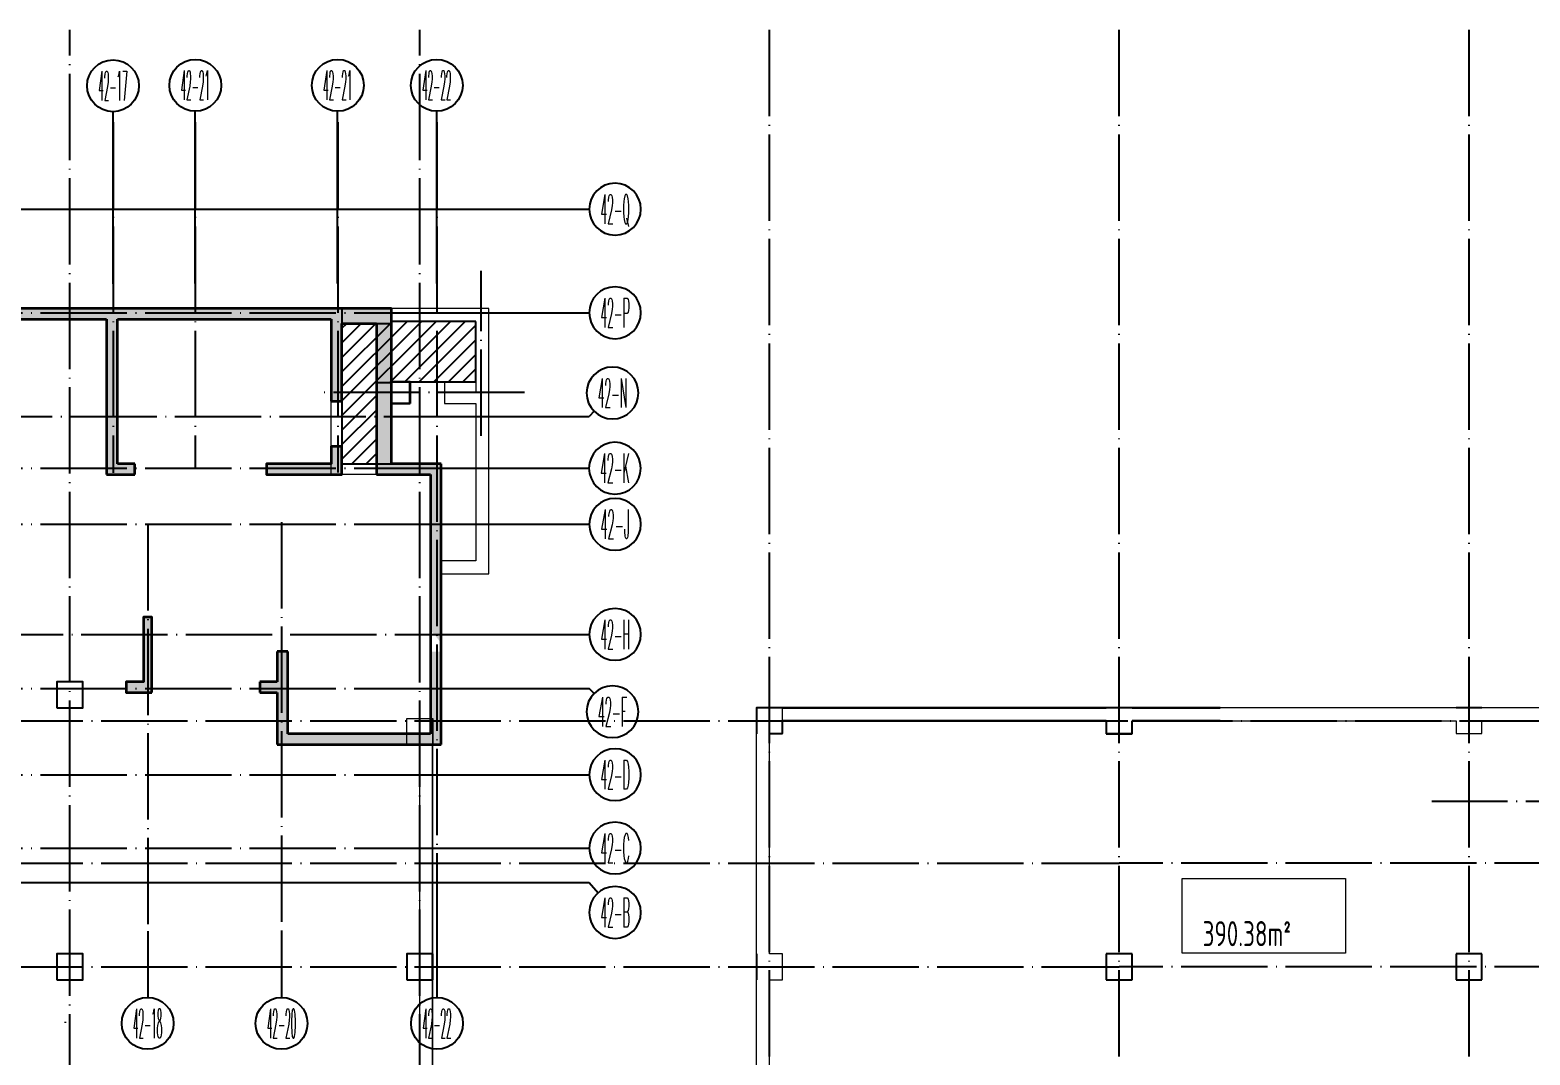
# Model space of a CAD drawing. Extents: x 115549 to 768939, y -502199 to 402497.
# Drawn here: x 427458 to 462196, y -331765 to -308022 of the extents above; entities that cross this region are included whole.
import ezdxf
from ezdxf.enums import TextEntityAlignment as Align

# ---------------------------------------------------------------- set-up
doc = ezdxf.new("R2010")
doc.units = 0
doc.header["$LTSCALE"] = 1000
doc.header["$MEASUREMENT"] = 0
doc.linetypes.add('DOTE', pattern=[2.42, 2, -0.2, 0.02, -0.2])
for name, color, linetype in [('AXIS', 3, 'Continuous'), ('AXIS_TEXT', 7, 'Continuous'), ('COLUMN', 9, 'Continuous'), ('DOTE', 16, 'DOTE'), ('renzhu', 7, 'Continuous'), ('文字', 3, 'Continuous')]:
    doc.layers.add(name, color=color, linetype=linetype)
for name, color, linetype, lineweight in [('renWALL', 8, 'Continuous', 9), ('WALL', 150, 'Continuous', 30), ('主楼剪力墙', 212, 'Continuous', 5), ('砼墙', 3, 'Continuous', 35)]:
    doc.layers.add(name, color=color, linetype=linetype, lineweight=lineweight)
doc.styles.add('_TCH_AXIS', font='COMPLEX', dxfattribs={"bigfont": 'GBCBIG'})
doc.styles.add('COMPLEX', font='COMPLEX')
doc.styles.add('TSSD_Rein', font='tssdeng.shx', dxfattribs={"width": 0.7, "bigfont": 'tssdchn.shx'})

# ---------------------------------------------------------------- blocks, each defined once
blk = doc.blocks.new('qiangzh3333')
at = {"layer": 'COLUMN', "color": 8}
for points in [[(503232701, 3697180796), (503233301, 3697180796), (503233301, 3697181396), (503232701, 3697181396)], [(503232701, 3697174496), (503233301, 3697174496), (503233301, 3697175096), (503232701, 3697175096)], [(503240801, 3697174496), (503241401, 3697174496), (503241401, 3697175096), (503240801, 3697175096)]]:
    blk.add_lwpolyline(points, close=True, dxfattribs=at)
for points in [[(503249501, 3697180796), (503248901, 3697180796), (503248901, 3697180196)], [(503257601, 3697180796), (503257001, 3697180796)], [(503257001, 3697180496), (503257001, 3697180196)], [(503257601, 3697180196), (503257601, 3697180496)], [(503257001, 3697180196), (503257601, 3697180196)], [(503248901, 3697175096), (503248901, 3697174496)], [(503257601, 3697175096), (503257001, 3697175096)], [(503257001, 3697175096), (503257001, 3697174496)], [(503257601, 3697174496), (503257601, 3697175096)], [(503257001, 3697174496), (503257601, 3697174496)]]:
    blk.add_lwpolyline(points, dxfattribs=at)
at = {"layer": 'renWALL', "color": 8}
for points in [[(503241676, 3697188346), (503241676, 3697187846), (503242401, 3697187846), (503242401, 3697184196), (503241601, 3697184196), (503241601, 3697183896), (503242701, 3697183896), (503242701, 3697188096), (503242701, 3697190046), (503240451, 3697190046), (503240451, 3697189746), (503242401, 3697189746), (503242401, 3697188096), (503242176, 3697188096)], [(503240501, 3697186196), (503240301, 3697186196)], [(503249201, 3697156496), (503249201, 3697163996), (503249501, 3697163996), (503249501, 3697164596), (503249201, 3697164596), (503249201, 3697168196), (503249501, 3697168196), (503249501, 3697168796), (503249201, 3697168796), (503249201, 3697174496), (503249501, 3697174496), (503249501, 3697175096), (503249201, 3697175096), (503249201, 3697180196), (503249501, 3697180196), (503249500, 3697180796)], [(503241101, 3697175096), (503241101, 3697179946), (503240801, 3697179946), (503240801, 3697180546), (503241401, 3697180546), (503241401, 3697179946)], [(503248901, 3697175096), (503248901, 3697180196)], [(503241401, 3697175096), (503241401, 3697179946)], [(503241101, 3697168796), (503241101, 3697174496)], [(503241401, 3697168796), (503241401, 3697174496)], [(503248901, 3697168796), (503248901, 3697174496)]]:
    blk.add_lwpolyline(points, dxfattribs=at)
blk.add_lwpolyline([(503239301, 3697187896), (503239301, 3697186446), (503240101, 3697186446), (503240101, 3697186196), (503239051, 3697186196), (503239051, 3697187896)], close=True, dxfattribs=at)
at = {"layer": 'WALL', "color": 8}
blk.add_lwpolyline([(503240876, 3697187846), (503240876, 3697188346), (503240451, 3697188346), (503240451, 3697187846)], close=True, dxfattribs=at)
for points in [[(503257001, 3697180796), (503249501, 3697180796)], [(503259635, 3697180796), (503257601, 3697180796)], [(503257001, 3697180496), (503249501, 3697180496)], [(503259635, 3697180496), (503257601, 3697180496)]]:
    blk.add_lwpolyline(points, dxfattribs=at)
blk = doc.blocks.new('zhuloujlqtiangchong')
at = {"layer": '主楼剪力墙'}
h = blk.add_hatch(color=253, dxfattribs=at)
h.dxf.hatch_style = 1
h.paths.add_polyline_path([(830722, 662451), (830472, 662451), (830472, 661801), (831872, 661801), (832222, 661801), (832222, 662051), (831872, 662051), (830722, 662051)], flags=17)
h.paths.add_polyline_path([(835472, 656751), (835472, 657001), (835072, 657001), (835072, 658501), (834872, 658501), (834872, 656751)], flags=17)
h.paths.add_polyline_path([(840522, 656851), (840522, 657351), (840522, 657751), (843472, 657751), (843472, 657951), (840272, 657951), (840272, 657351), (840272, 656851), (840272, 656001), (840522, 656001)], flags=17)
h.paths.add_polyline_path([(843572, 652251), (843572, 653051), (843972, 653051), (843972, 653301), (843572, 653301), (843572, 654001), (843322, 654001), (843322, 653151), (843322, 652501), (842972, 652501), (840872, 652501), (840522, 652501), (840522, 654001), (840272, 654001), (840272, 652251), (840872, 652251), (842972, 652251)])
h.paths.add_polyline_path([(852122, 660151), (852122, 660751), (849322, 660751), (849322, 660551), (851872, 660551), (851872, 660151), (851872, 658501), (851872, 658101), (851872, 656751), (852872, 656751), (852872, 657001), (852122, 657001), (852122, 658101), (852122, 658501)], flags=17)
h.paths.add_polyline_path([(847072, 653051), (847072, 652251), (847672, 652251), (850172, 652251), (850772, 652251), (850772, 654001), (850522, 654001), (850522, 652501), (850172, 652501), (847672, 652501), (847322, 652501), (847322, 653151), (847322, 654001), (847072, 654001), (847072, 653301), (846672, 653301), (846672, 653051)])
h.paths.add_polyline_path([(850772, 657601), (850772, 658201), (849072, 658201), (847172, 658201), (847172, 658001), (849072, 658001), (850522, 658001), (850522, 657601), (850522, 656851), (850522, 656001), (850772, 656001), (850772, 656851)], flags=17)
h.paths.add_polyline_path([(851972, 662551), (851972, 662751), (849422, 662751), (849422, 663251), (847022, 663251), (847022, 663851), (846822, 663851), (846822, 663051), (849222, 663051), (849222, 662551)], flags=17)
h.paths.add_polyline_path([(841622, 662851), (844322, 662851), (844322, 664351), (844122, 664351), (844122, 663051), (841422, 663051), (841422, 662751), (838872, 662751), (838872, 662551), (841622, 662551)], flags=17)
h.paths.add_polyline_path([(855972, 656751), (855972, 658501), (855772, 658501), (855772, 657001), (855372, 657001), (855372, 656751)], flags=17)
h.paths.add_polyline_path([(858972, 661801), (860372, 661801), (860372, 662451), (860122, 662451), (860122, 662051), (858972, 662051), (858622, 662051), (858622, 661801)], flags=17)
h.paths.add_polyline_path([(838272, 656751), (838272, 657001), (838722, 657001), (838722, 657851), (838722, 658501), (838722, 660151), (838722, 660751), (841522, 660751), (842272, 660751), (842272, 660551), (841522, 660551), (838972, 660551), (838972, 660151), (838972, 658501), (838972, 657851), (838972, 656751)], flags=17)
h.paths.add_polyline_path([(829472, 655551), (829472, 655801), (828772, 655801), (828422, 655801), (828422, 655901), (828422, 657701), (828422, 659551), (828422, 659901), (828422, 661801), (828772, 661801), (829822, 661801), (829822, 665301), (830472, 665301), (830472, 663501), (830722, 663501), (830722, 665401), (831472, 665401), (833872, 665401), (835672, 665401), (835672, 662051), (835272, 662051), (835272, 661801), (835922, 661801), (835922, 665401), (836272, 665401), (836272, 665651), (835922, 665651), (835922, 666201), (838872, 666201), (840747, 666201), (840747, 667726), (841372, 667726), (841372, 666331), (841372, 665651), (841022, 665651), (840622, 665651), (838872, 665651), (838872, 665401), (840622, 665401), (841022, 665401), (841622, 665401), (841622, 666331), (841622, 667851), (842122, 667851), (844222, 667851), (846822, 667851), (846822, 667451), (847022, 667451), (847022, 667851), (849222, 667851), (849222, 665401), (849822, 665401), (851972, 665401), (854572, 665401), (854922, 665401), (854922, 661801), (855572, 661801), (855572, 662051), (855172, 662051), (855172, 665401), (856972, 665401), (859372, 665401), (860122, 665401), (860122, 663501), (860372, 663501), (860372, 665301), (861172, 665301), (861172, 661801), (862072, 661801), (862422, 661801), (862422, 655801), (859472, 655801), (859122, 655801), (859122, 656851), (859122, 657701), (858872, 657701), (858872, 657001), (858472, 657001), (858472, 656751), (858872, 656751), (858872, 655551), (859472, 655551), (862672, 655551), (862672, 662051), (862072, 662051), (861522, 662051), (861522, 665651), (860272, 665651), (859372, 665651), (856972, 665651), (855072, 665651), (854572, 665651), (851972, 665651), (849822, 665651), (849522, 665651), (849522, 668151), (846922, 668151), (844222, 668151), (842122, 668151), (841372, 668151), (841372, 668076), (840397, 668076), (840397, 666451), (838872, 666451), (835672, 666451), (835672, 665651), (833872, 665651), (831472, 665651), (830572, 665651), (829472, 665651), (829472, 662051), (828772, 662051), (828172, 662051), (828172, 659901), (828172, 659551), (828172, 657701), (828172, 655551), (828772, 655551)])
h.paths.add_polyline_path([(830072, 655551), (830072, 655801), (831372, 655801), (831722, 655801), (831722, 656851), (831722, 657701), (831972, 657701), (831972, 657001), (832372, 657001), (832372, 656751), (831972, 656751), (831972, 655551), (831372, 655551)], flags=17)
edge = h.paths.add_edge_path(flags=17)
edge.add_line((862672, 657701), (862672, 657901))
edge.add_line((862422, 658201), (862422, 657701))
blk = doc.blocks.new('_AXISO')
blk.add_circle((0, 0), 0.5)
at = {"layer": 'AXIS_TEXT', "style": 'COMPLEX', "width": 1.041667}
blk.add_attdef('A', text='', height=0.56, dxfattribs=at).set_placement((-0.25, -0.28), (0.25, -0.28), align=Align.FIT)
blk = doc.blocks.new('42-7')
at = {"layer": 'AXIS'}
for p, q in [((2452323, -957707), (2456323, -957707)), ((2452323, -957707), (2456323, -957707)), ((2454416, -957707), (2456323, -957707)), ((2452323, -960107), (2456323, -960107)), ((2452323, -960107), (2456323, -960107)), ((2454416, -960107), (2456323, -960107)), ((2452323, -962507), (2456323, -962507)), ((2452323, -962507), (2456323, -962507)), ((2456440, -962390), (2456323, -962507)), ((2456440, -962390), (2456323, -962507)), ((2452323, -963707), (2456323, -963707)), ((2452323, -963707), (2456323, -963707)), ((2454416, -963707), (2456323, -963707)), ((2452323, -965007), (2456323, -965007)), ((2452323, -965007), (2456323, -965007)), ((2454416, -965007), (2456323, -965007)), ((2452323, -967557), (2456323, -967557)), ((2452323, -967557), (2456323, -967557)), ((2454416, -967557), (2456323, -967557)), ((2452323, -968807), (2456323, -968807)), ((2452323, -968807), (2456323, -968807)), ((2454416, -968807), (2456323, -968807)), ((2456440, -968924), (2456323, -968807)), ((2452323, -970807), (2456323, -970807)), ((2452323, -970807), (2456323, -970807)), ((2454416, -970807), (2456323, -970807)), ((2452323, -972507), (2456323, -972507)), ((2452323, -972507), (2456323, -972507)), ((2454416, -972507), (2456323, -972507)), ((2452323, -973307), (2456323, -973307)), ((2452323, -973307), (2456323, -973307)), ((2454416, -973307), (2456323, -973307)), ((2456323, -973307), (2456530, -973545))]:
    blk.add_line(p, q, dxfattribs=at)
ref = blk.add_blockref('_AXISO', (2456923, -957707), dxfattribs=dict(at, xscale=-1200, yscale=1200, zscale=1200))
ref.add_attrib('A', '42-Q', dxfattribs={"layer": 'AXIS_TEXT', "height": 678.8, "style": '_TCH_AXIS', "width": 0.253012}).set_placement((2456583, -958046), (2457262, -958046), align=Align.FIT)
ref = blk.add_blockref('_AXISO', (2456923, -960107), dxfattribs=dict(at, xscale=-1200, yscale=1200, zscale=1200))
ref.add_attrib('A', '42-P', dxfattribs={"layer": 'AXIS_TEXT', "height": 678.8, "style": '_TCH_AXIS', "width": 0.25}).set_placement((2456583, -960446), (2457262, -960446), align=Align.FIT)
ref = blk.add_blockref('_AXISO', (2456864, -961965), dxfattribs=dict(at, xscale=-1200, yscale=1200, zscale=1200))
ref.add_attrib('A', '42-N', dxfattribs={"layer": 'AXIS_TEXT', "height": 678.8, "style": '_TCH_AXIS', "width": 0.244186}).set_placement((2456525, -962305), (2457204, -962305), align=Align.FIT)
ref = blk.add_blockref('_AXISO', (2456919, -963708), dxfattribs=dict(at, xscale=-1200, yscale=1200, zscale=1200))
ref.add_attrib('A', '42-K', dxfattribs={"layer": 'AXIS_TEXT', "height": 678.8, "style": '_TCH_AXIS', "width": 0.244186}).set_placement((2456579, -964047), (2457258, -964047), align=Align.FIT)
ref = blk.add_blockref('_AXISO', (2456923, -965007), dxfattribs=dict(at, xscale=-1200, yscale=1200, zscale=1200))
ref.add_attrib('A', '42-J', dxfattribs={"layer": 'AXIS_TEXT', "height": 678.8, "style": '_TCH_AXIS', "width": 0.269231}).set_placement((2456583, -965346), (2457262, -965346), align=Align.FIT)
ref = blk.add_blockref('_AXISO', (2456923, -967557), dxfattribs=dict(at, xscale=-1200, yscale=1200, zscale=1200))
ref.add_attrib('A', '42-H', dxfattribs={"layer": 'AXIS_TEXT', "height": 678.8, "style": '_TCH_AXIS', "width": 0.241379}).set_placement((2456583, -967896), (2457262, -967896), align=Align.FIT)
ref = blk.add_blockref('_AXISO', (2456864, -969348), dxfattribs=dict(at, xscale=-1200, yscale=1200, zscale=1200))
ref.add_attrib('A', '42-F', dxfattribs={"layer": 'AXIS_TEXT', "height": 678.8, "style": '_TCH_AXIS', "width": 0.253012}).set_placement((2456525, -969688), (2457204, -969688), align=Align.FIT)
ref = blk.add_blockref('_AXISO', (2456923, -970807), dxfattribs=dict(at, xscale=-1200, yscale=1200, zscale=1200))
ref.add_attrib('A', '42-D', dxfattribs={"layer": 'AXIS_TEXT', "height": 678.8, "style": '_TCH_AXIS', "width": 0.25}).set_placement((2456583, -971146), (2457262, -971146), align=Align.FIT)
ref = blk.add_blockref('_AXISO', (2456923, -972507), dxfattribs=dict(at, xscale=-1200, yscale=1200, zscale=1200))
ref.add_attrib('A', '42-C', dxfattribs={"layer": 'AXIS_TEXT', "height": 678.8, "style": '_TCH_AXIS', "width": 0.256098}).set_placement((2456583, -972846), (2457262, -972846), align=Align.FIT)
ref = blk.add_blockref('_AXISO', (2456923, -973998), dxfattribs=dict(at, xscale=-1200, yscale=1200, zscale=1200))
ref.add_attrib('A', '42-B', dxfattribs={"layer": 'AXIS_TEXT', "height": 678.8, "style": '_TCH_AXIS', "width": 0.25}).set_placement((2456583, -974338), (2457262, -974338), align=Align.FIT)
blk = doc.blocks.new('42-9')
at = {"layer": 'AXIS'}
for p, q in [((2443323, -955688), (2443323, -951698)), ((2445222, -955680), (2445223, -951688)), ((2448522, -955680), (2448523, -951688)), ((2450823, -955675), (2450823, -951688))]:
    blk.add_line(p, q, dxfattribs=at)
ref = blk.add_blockref('_AXISO', (2443322, -951098), dxfattribs=dict(at, xscale=1200, yscale=1200, zscale=1200))
ref.add_attrib('A', '42-17', dxfattribs={"layer": 'AXIS_TEXT', "height": 678.8, "style": '_TCH_AXIS', "width": 0.21875}).set_placement((2442982, -951437), (2443661, -951437), align=Align.FIT)
ref = blk.add_blockref('_AXISO', (2445228, -951088), dxfattribs=dict(at, xscale=1200, yscale=1200, zscale=1200))
ref.add_attrib('A', '42-21', dxfattribs={"layer": 'AXIS_TEXT', "height": 678.8, "style": '_TCH_AXIS', "width": 0.21875}).set_placement((2444888, -951427), (2445567, -951427), align=Align.FIT)
ref = blk.add_blockref('_AXISO', (2448528, -951088), dxfattribs=dict(at, xscale=1200, yscale=1200, zscale=1200))
ref.add_attrib('A', '42-21', dxfattribs={"layer": 'AXIS_TEXT', "height": 678.8, "style": '_TCH_AXIS', "width": 0.21875}).set_placement((2448188, -951427), (2448867, -951427), align=Align.FIT)
ref = blk.add_blockref('_AXISO', (2450820, -951088), dxfattribs=dict(at, xscale=1200, yscale=1200, zscale=1200))
ref.add_attrib('A', '42-22', dxfattribs={"layer": 'AXIS_TEXT', "height": 678.8, "style": '_TCH_AXIS', "width": 0.207921}).set_placement((2450481, -951427), (2451159, -951427), align=Align.FIT)
blk = doc.blocks.new('gangjinhunningtuqiang')
at = {"layer": '砼墙', "color": 8}
for p, q in [((854572, 665651), (851972, 665651)), ((855072, 665651), (854572, 665651)), ((856972, 665651), (855072, 665651)), ((859372, 665651), (856972, 665651)), ((860272, 665651), (859372, 665651)), ((861522, 665651), (860272, 665651)), ((861522, 662051), (861522, 665651)), ((851972, 665401), (854572, 665401)), ((854572, 665401), (854922, 665401)), ((854922, 665401), (854922, 661801)), ((855172, 662051), (855172, 665401)), ((855172, 665401), (856972, 665401)), ((856972, 665401), (859372, 665401)), ((859372, 665401), (860122, 665401)), ((860122, 665401), (860122, 663501)), ((860372, 663501), (860372, 665301)), ((860372, 665301), (861172, 665301)), ((861172, 665301), (861172, 661801)), ((860122, 663501), (860372, 663501)), ((854922, 661801), (855572, 661801)), ((855572, 662051), (855172, 662051)), ((855572, 661801), (855572, 662051)), ((861172, 661801), (862072, 661801)), ((862072, 662051), (861522, 662051)), ((862672, 662051), (862072, 662051)), ((862072, 661801), (862422, 661801)), ((862422, 661801), (862422, 655801)), ((862672, 655551), (862672, 662051)), ((862422, 658201), (862422, 657701)), ((859122, 657701), (858872, 657701)), ((858872, 657701), (858872, 657001)), ((859122, 656851), (859122, 657701)), ((862672, 657701), (862672, 657901)), ((858872, 657001), (858472, 657001)), ((858472, 657001), (858472, 656751)), ((858472, 656751), (858872, 656751)), ((858872, 656751), (858872, 655551)), ((859122, 655801), (859122, 656851)), ((858872, 655551), (859472, 655551)), ((859472, 655801), (859122, 655801)), ((862422, 655801), (859472, 655801)), ((859472, 655551), (862672, 655551))]:
    blk.add_line(p, q, dxfattribs=at)
for points in [[(858972, 661801), (860372, 661801), (860372, 662451), (860122, 662451), (860122, 662051), (858972, 662051), (858622, 662051), (858622, 661801)], [(855972, 656751), (855972, 658501), (855772, 658501), (855772, 657001), (855372, 657001), (855372, 656751)]]:
    blk.add_lwpolyline(points, close=True, dxfattribs=at)
blk = doc.blocks.new('saaaa')
at = {"layer": 'COLUMN', "color": 8}
for p, q in [((504900990, 3696242193), (504900390, 3696242193)), ((504900390, 3696242193), (504900390, 3696241593)), ((504900990, 3696241593), (504900990, 3696242193)), ((504900390, 3696241593), (504900990, 3696241593)), ((504916590, 3696241593), (504916590, 3696240993)), ((504917190, 3696241593), (504916590, 3696241593)), ((504917190, 3696241593), (504916590, 3696241593)), ((504916590, 3696241593), (504916590, 3696240993)), ((504925290, 3696241593), (504924690, 3696241593)), ((504925290, 3696241593), (504924690, 3696241593)), ((504933390, 3696241593), (504932790, 3696241593)), ((504917190, 3696240993), (504917190, 3696241293)), ((504924690, 3696241293), (504924690, 3696240993)), ((504925290, 3696240993), (504925290, 3696241293)), ((504916890, 3696240993), (504917190, 3696240993)), ((504924690, 3696240993), (504925290, 3696240993)), ((504900990, 3696235893), (504900390, 3696235893)), ((504900390, 3696235893), (504900390, 3696235293)), ((504900990, 3696235293), (504900990, 3696235893)), ((504909090, 3696235893), (504908490, 3696235893)), ((504908490, 3696235893), (504908490, 3696235293)), ((504909090, 3696235293), (504909090, 3696235893)), ((504916590, 3696235893), (504916590, 3696235293)), ((504924690, 3696235893), (504924690, 3696235293)), ((504925290, 3696235893), (504924690, 3696235893)), ((504925290, 3696235893), (504924690, 3696235893)), ((504924690, 3696235893), (504924690, 3696235293)), ((504925290, 3696235293), (504925290, 3696235893)), ((504925290, 3696235293), (504925290, 3696235893)), ((504933390, 3696235893), (504932790, 3696235893)), ((504932790, 3696235893), (504932790, 3696235293)), ((504933390, 3696235293), (504933390, 3696235893)), ((504900390, 3696235293), (504900990, 3696235293)), ((504908490, 3696235293), (504909090, 3696235293)), ((504924690, 3696235293), (504925290, 3696235293)), ((504924690, 3696235293), (504925290, 3696235293)), ((504932790, 3696235293), (504933390, 3696235293))]:
    blk.add_line(p, q, dxfattribs=at)
at = {"layer": 'renWALL', "color": 8}
for p, q in [((504910390, 3696250843), (504908140, 3696250843)), ((504908140, 3696250843), (504908140, 3696250543)), ((504908140, 3696250543), (504910090, 3696250543)), ((504910090, 3696250543), (504910090, 3696248893)), ((504910390, 3696248893), (504910390, 3696250843)), ((504909365, 3696249143), (504909365, 3696248643)), ((504910090, 3696248893), (504909865, 3696248893)), ((504910390, 3696244693), (504910390, 3696248893)), ((504906740, 3696246993), (504906740, 3696248693)), ((504906740, 3696248693), (504906990, 3696248693)), ((504906990, 3696248693), (504906990, 3696247243)), ((504909365, 3696248643), (504910090, 3696248643)), ((504910090, 3696248643), (504910090, 3696244993)), ((504906990, 3696247243), (504907790, 3696247243)), ((504907790, 3696247243), (504907790, 3696246993)), ((504907790, 3696246993), (504906740, 3696246993)), ((504908190, 3696246993), (504907990, 3696246993)), ((504910090, 3696244993), (504909290, 3696244993)), ((504909290, 3696244993), (504909290, 3696244693)), ((504909290, 3696244693), (504910390, 3696244693)), ((504917190, 3696240993), (504917189, 3696241593)), ((504924690, 3696241593), (504917190, 3696241593)), ((504932790, 3696241593), (504925290, 3696241593)), ((504938978, 3696241593), (504933390, 3696241593)), ((504908490, 3696240743), (504908490, 3696241343)), ((504908490, 3696241343), (504909090, 3696241343)), ((504909090, 3696241343), (504909090, 3696240743)), ((504924690, 3696241293), (504917190, 3696241293)), ((504924690, 3696241293), (504924690, 3696240993)), ((504925290, 3696240993), (504925290, 3696241293)), ((504925290, 3696241293), (504932790, 3696241293)), ((504932790, 3696241293), (504932790, 3696240993)), ((504933390, 3696240993), (504933390, 3696241293)), ((504933390, 3696241293), (504939028, 3696241293)), ((504916590, 3696235893), (504916590, 3696240993)), ((504916890, 3696235893), (504916890, 3696240993)), ((504916890, 3696240993), (504917190, 3696240993)), ((504924690, 3696240993), (504925290, 3696240993)), ((504932790, 3696240993), (504933390, 3696240993)), ((504908790, 3696240743), (504908490, 3696240743)), ((504908790, 3696235893), (504908790, 3696240743)), ((504909090, 3696235893), (504909090, 3696240743)), ((504917190, 3696235893), (504916890, 3696235893)), ((504917190, 3696235293), (504917190, 3696235893)), ((504908790, 3696229593), (504908790, 3696235293)), ((504909090, 3696229593), (504909090, 3696235293)), ((504916590, 3696229593), (504916590, 3696235293)), ((504916890, 3696229593), (504916890, 3696235293)), ((504916890, 3696235293), (504917190, 3696235293))]:
    blk.add_line(p, q, dxfattribs=at)
at = {"layer": 'WALL', "color": 8}
for p, q in [((504908565, 3696249143), (504908140, 3696249143)), ((504908140, 3696249143), (504908140, 3696248643)), ((504908565, 3696248643), (504908565, 3696249143)), ((504908140, 3696248643), (504908565, 3696248643)), ((504924690, 3696241593), (504917190, 3696241593)), ((504924690, 3696241293), (504917190, 3696241293))]:
    blk.add_line(p, q, dxfattribs=at)
blk = doc.blocks.new('42-1')
at = {"layer": 'AXIS'}
for p, q in [((2444123, -975814), (2444123, -977352)), ((2447223, -975814), (2447223, -977352)), ((2450823, -975814), (2450823, -977352))]:
    blk.add_line(p, q, dxfattribs=at)
at = {"layer": 'DOTE', "linetype": 'DOTE'}
blk.add_line((2442223, -977939), (2442223, -977917), dxfattribs=at)
at = {"layer": 'AXIS'}
ref = blk.add_blockref('_AXISO', (2444123, -977952), dxfattribs=dict(at, xscale=1200, yscale=1200, zscale=1200))
ref.add_attrib('A', '42-18', dxfattribs={"layer": 'AXIS_TEXT', "height": 678.8, "style": '_TCH_AXIS', "width": 0.21875}).set_placement((2443783, -978292), (2444462, -978292), align=Align.FIT)
ref = blk.add_blockref('_AXISO', (2447223, -977952), dxfattribs=dict(at, xscale=1200, yscale=1200, zscale=1200))
ref.add_attrib('A', '42-20', dxfattribs={"layer": 'AXIS_TEXT', "height": 678.8, "style": '_TCH_AXIS', "width": 0.207921}).set_placement((2446883, -978292), (2447562, -978292), align=Align.FIT)
ref = blk.add_blockref('_AXISO', (2450823, -977952), dxfattribs=dict(at, xscale=1200, yscale=1200, zscale=1200))
ref.add_attrib('A', '42-22', dxfattribs={"layer": 'AXIS_TEXT', "height": 678.8, "style": '_TCH_AXIS', "width": 0.207921}).set_placement((2450483, -978292), (2451162, -978292), align=Align.FIT)
blk = doc.blocks.new('42-11')
at = {"layer": 'DOTE', "color": 8}
for p, q in [((2443323, -955688), (2443323, -963811)), ((2445223, -955688), (2445223, -963707)), ((2448523, -955688), (2448523, -963807)), ((2450823, -955688), (2450823, -975455)), ((2415023, -957707), (2452323, -957707)), ((2415023, -960107), (2452323, -960107)), ((2435073, -962507), (2452323, -962507)), ((2415023, -963707), (2452323, -963707)), ((2415023, -965007), (2452323, -965007)), ((2444123, -965007), (2444123, -975455)), ((2447223, -964957), (2447223, -975455)), ((2435323, -967557), (2452323, -967557)), ((2415023, -968807), (2452323, -968807)), ((2415023, -970807), (2452323, -970807)), ((2415023, -972507), (2452323, -972507)), ((2415023, -973307), (2452323, -973307))]:
    blk.add_line(p, q, dxfattribs=at)

msp = doc.modelspace()

# ---------------------------------------------------------------- hatches: boundary and pattern name
h = msp.add_hatch()
h.set_pattern_fill('ANSI31', color=256, scale=300, style=0)
h.set_pattern_definition([(45, (-502804617.73, -3696704518), (-336.75960454, 336.75960454), [])])
edge = h.paths.add_edge_path()
edge.add_line((487447.9, -311971.9), (487447.9, -418351.5))
edge.add_line((487447.9, -418351.5), (442183.3, -418351.5))
edge.add_line((442183.3, -418351.5), (442183.3, -418251.5))
edge.add_line((442183.3, -418251.5), (437793.2, -418251.5))
edge.add_line((437793.2, -418251.5), (437793.2, -412351.5))
edge.add_line((437793.2, -412351.5), (440543.2, -412351.5))
edge.add_line((440543.2, -412351.5), (440543.2, -406901.5))
edge.add_line((440543.2, -406901.5), (437793.2, -406901.5))
edge.add_line((437793.2, -406901.5), (437793.2, -406371.8))
edge.add_line((437793.2, -406371.8), (436783.3, -406371.8))
edge.add_line((436783.3, -406371.8), (436783.3, -406221.8))
edge.add_line((436783.3, -406221.8), (436633.3, -406221.8))
edge.add_line((436633.3, -406221.8), (436633.3, -401121.8))
edge.add_line((436633.3, -401121.8), (436783.3, -401121.8))
edge.add_line((436783.3, -401121.8), (436783.3, -392421.8))
edge.add_line((436783.3, -392421.8), (436608.3, -392421.8))
edge.add_line((436608.3, -392421.8), (436608.3, -388596.7))
edge.add_line((436608.3, -388596.7), (428508.3, -388596.7))
edge.add_line((428508.3, -388596.7), (428508.3, -384921.8))
edge.add_line((428508.3, -384921.8), (428683.3, -384921.8))
edge.add_line((428683.3, -384921.8), (428683.3, -376221.8))
edge.add_line((428683.3, -376221.8), (428508.3, -376221.8))
edge.add_line((428508.3, -376221.8), (428508.3, -374601.8))
edge.add_line((428508.3, -374601.8), (427793.2, -374601.8))
edge.add_line((427793.2, -374601.8), (427793.2, -370751.8))
edge.add_line((427793.2, -370751.8), (431993.2, -370751.8))
edge.add_line((431993.2, -370751.8), (431993.2, -373548.6))
edge.add_line((431993.2, -373548.6), (435543.2, -373548.6))
edge.add_line((435543.2, -373548.6), (435543.2, -374851.8))
edge.add_line((435543.2, -374851.8), (436633.4, -374851.8))
edge.add_line((436633.4, -374851.8), (436633.4, -372654.7))
edge.add_line((436633.4, -372654.7), (444708.3, -372654.7))
edge.add_line((444708.3, -372654.7), (444708.3, -370521.8))
edge.add_line((444708.3, -370521.8), (444883.3, -370521.8))
edge.add_line((444883.3, -370521.8), (444883.3, -370371.1))
edge.add_line((444883.3, -370371.1), (468723.3, -370371.8))
edge.add_line((468723.3, -370371.8), (468723.3, -364601.8))
edge.add_line((468723.3, -364601.8), (469183.3, -364601.8))
edge.add_line((469183.3, -364601.8), (469183.3, -356121.8))
edge.add_line((469183.3, -356121.8), (469008.3, -356121.8))
edge.add_line((469008.3, -356121.8), (469008.3, -351696.9))
edge.add_line((469008.3, -351696.9), (477108.3, -351696.9))
edge.add_line((477108.3, -351696.9), (477108.3, -348621.8))
edge.add_line((477108.3, -348621.8), (477283.3, -348621.8))
edge.add_line((477283.3, -348621.8), (477283.3, -339921.8))
edge.add_line((477283.3, -339921.8), (477108.3, -339921.8))
edge.add_line((477108.3, -339921.8), (477108.3, -336321.8))
edge.add_line((477108.3, -336321.8), (477283.3, -336321.8))
edge.add_line((477283.3, -336321.8), (477283.3, -329421.8))
edge.add_line((477283.3, -329421.8), (476683.3, -329421.8))
edge.add_line((476683.3, -329421.8), (476683.3, -329571.8))
edge.add_line((476683.3, -329571.8), (473221.3, -329571.8))
edge.add_line((473221.3, -329571.8), (473221.3, -326572.2))
edge.add_line((473221.3, -326572.2), (470421.4, -326572.2))
edge.add_line((470421.4, -326572.2), (470421.4, -324321.9))
edge.add_line((470421.4, -324321.9), (468221.4, -324321.9))
edge.add_line((468221.4, -324321.9), (468221.4, -323021.9))
edge.add_line((468221.4, -323021.9), (467971.4, -323021.9))
edge.add_line((467971.4, -323021.9), (467971.4, -318071.9))
edge.add_line((467971.4, -318071.9), (469121.3, -318071.9))
edge.add_line((469121.3, -318071.9), (469121.3, -314471.9))
edge.add_line((469121.3, -314471.9), (475471.4, -314471.9))
edge.add_line((475471.4, -314471.9), (475471.4, -313671.9))
edge.add_line((475471.4, -313671.9), (480196.4, -313671.9))
edge.add_line((480196.4, -313671.9), (480196.4, -312046.9))
edge.add_line((480196.4, -312046.9), (481171.4, -312046.9))
edge.add_line((481171.4, -312046.9), (481171.4, -311971.9))
edge.add_line((481171.4, -311971.9), (487447.9, -311967.5))
h = msp.add_hatch()
h.set_pattern_fill('ANSI31', color=256, scale=150)
h.set_pattern_definition([(45, (-1224357.67, -1071456.5), (-168.379802, 168.379802), [])])
h.paths.add_polyline_path([(437783.3, -314771.9), (435833.3, -314771.9), (435833.3, -314825.7), (435483.3, -314825.7), (435483.3, -314821.9), (434683.3, -314821.9), (434683.3, -318071.9), (435483.3, -318071.9), (435483.3, -316184), (435833.3, -316184), (435833.3, -316171.9), (437783.3, -316171.9)])

# ---------------------------------------------------------------- linework, layer by layer
msp.add_lwpolyline([(437783.3, -314771.9), (435833.3, -314771.9), (435833.3, -314825.7), (435483.3, -314825.7), (435483.3, -314821.9), (434683.3, -314821.9), (434683.3, -318071.9), (435483.3, -318071.9), (435483.3, -316184), (435833.3, -316184), (435833.3, -316171.9), (437783.3, -316171.9)], close=True)
at = {"layer": 'DOTE', "color": 1}
for p, q in [((428383.3, -422356.5), (428383.3, -308021.8)), ((436483.3, -422356.5), (436483.3, -308021.8)), ((444583.3, -394721.8), (444583.3, -308021.8)), ((452683.3, -394721.8), (452683.3, -308021.8)), ((460783.3, -394721.8), (460783.3, -308021.8)), ((402583.3, -312171.9), (436883.3, -312171.9)), ((225824.4, -324021.8), (681174.4, -324021.8)), ((471358.3, -325891.6), (459925.8, -325891.6)), ((225824.4, -327321.8), (452683.3, -327321.8)), ((681174.4, -327321.8), (452683.3, -327321.8)), ((402583.3, -327771.9), (436883.3, -327771.9)), ((281483.3, -329721.8), (452683.3, -329721.8)), ((681174.4, -329721.8), (452683.3, -329721.8))]:
    msp.add_line(p, q, dxfattribs=at)
at = {"layer": 'DOTE'}
for p, q in [((437908.3, -317421.9), (437908.3, -313596.9)), ((438908.3, -316421.9), (434133.3, -316421.9))]:
    msp.add_line(p, q, dxfattribs=at)
at = {"layer": 'renzhu', "color": 8, "linetype": 'ByBlock'}
msp.add_lwpolyline([(434683.3, -317671.9), (434683.3, -318071.9), (435833.3, -318071.9), (435833.3, -314471.9), (434683.3, -314471.9), (434683.3, -316471.9), (434683.3, -317671.9)], dxfattribs=at)
at = {"layer": '文字', "color": 6, "lineweight": 15}
msp.add_lwpolyline([(454136.9, -327678.3), (457923.8, -327678.3), (457923.8, -329404.7), (454136.9, -329404.7)], close=True, dxfattribs=at)

# ---------------------------------------------------------------- block references
for name, p in [('42-9', (-2013941.4, 641784.2)), ('42-11', (-2013939.6, 645534.8)), ('42-7', (-2015915.2, 645534.8)), ('saaaa', (-504472306.5, -3696565314.4))]:
    msp.add_blockref(name, p)
at = {"layer": 'DOTE', "color": 8}
msp.add_blockref('42-1', (-2013939.6, 646919.9), dxfattribs=at)
at = {"layer": 'renWALL', "color": 8}
msp.add_blockref('qiangzh3333', (-502804617.7, -3697504518), dxfattribs=at)
at = {"layer": '砼墙', "color": 3}
msp.add_blockref('zhuloujlqtiangchong', (-425688.9, -980122.8), dxfattribs=at)
at = {"layer": '砼墙'}
msp.add_blockref('gangjinhunningtuqiang', (-425688.9, -980122.8), dxfattribs=at)

# ---------------------------------------------------------------- texts
at = {"layer": '文字', "color": 7, "lineweight": 15, "style": 'TSSD_Rein', "width": 0.7}
msp.add_text('390.38m%%1402%%141%%141', height=580, dxfattribs=at).set_placement((454616.1, -329244.6))

doc.saveas('drawing.dxf')
